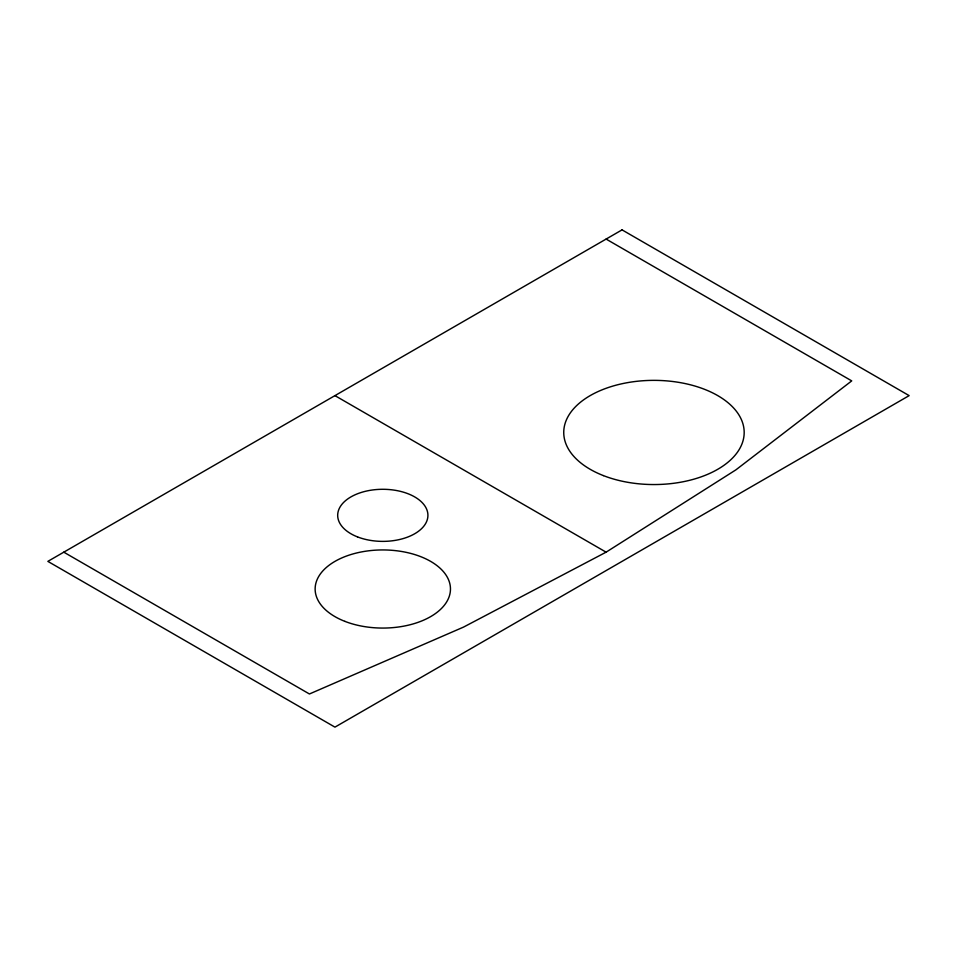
<?xml version="1.0" encoding="UTF-8"?>
<svg xmlns="http://www.w3.org/2000/svg" width="957" height="957" viewBox="0 0 957 957"><rect width="100%" height="100%" fill="white"/><g stroke="black" fill="none" stroke-linecap="round" stroke-linejoin="round"><path stroke-width="1.44" d="M63.796 552.165L309.434 693.981L463.535 627.098L606.104 552.165L735.885 469.863L851.73 380.886L606.104 239.071M334.95 395.624L606.104 552.165M622.05 229.871L47.85 561.376L334.95 727.129L909.15 395.624L622.05 229.871M603.377 475.593A90.221 52.097 0 0 0 743.948 436.177A90.221 52.097 0 0 0 614.526 385.599A90.221 52.097 0 0 0 603.377 475.593M357.511 536.901A45.111 26.042 0 0 0 427.803 517.187A45.111 26.042 0 0 0 363.086 491.91A45.111 26.042 0 0 0 357.511 536.901M344.867 621.356A67.672 39.07 0 0 0 450.292 591.797A67.672 39.07 0 0 0 353.229 553.864A67.672 39.07 0 0 0 344.867 621.356"/></g></svg>
